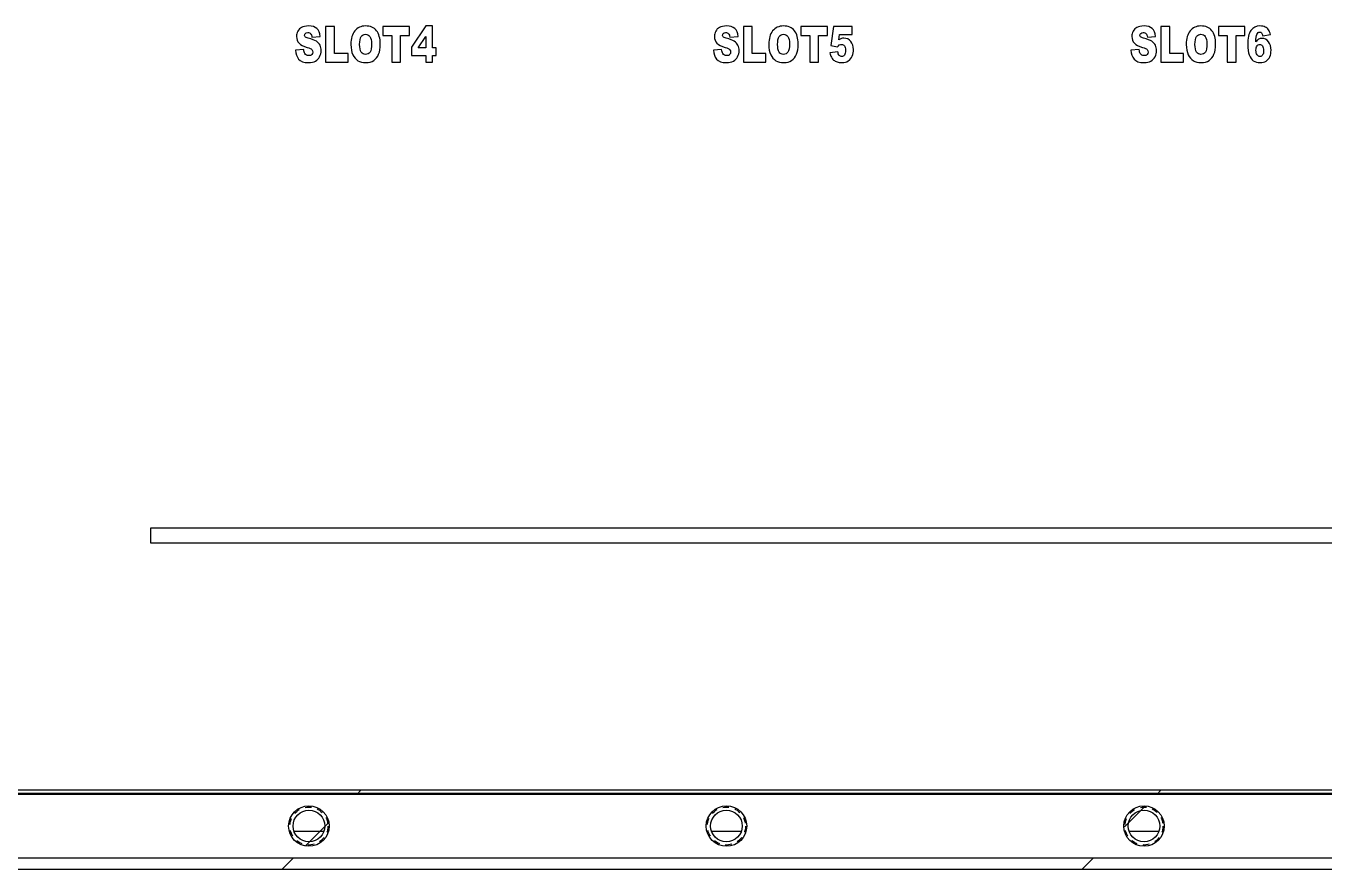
# Model space of a CAD drawing. Header units: inches. Extents: x 18 to 436, y 25 to 155.
# Drawn here: x 128.9 to 231.4, y 25.4 to 92 of the extents above; entities that cross this region are included whole.
import ezdxf

# ---------------------------------------------------------------- set-up
doc = ezdxf.new("R2010")
doc.units = ezdxf.units.IN
doc.header["$LTSCALE"] = 4.84
doc.header["$MEASUREMENT"] = 0
doc.linetypes.add('HIDDEN', pattern=[0.2, 0.1, -0.1])
for name, color, linetype in [('BSMJ712_4_001_DXF_HIDDEN_LINE', 7, 'CONTINUOUS'), ('BSMJ712_4_00DXF_CONTINUOUS_LINE', 7, 'CONTINUOUS'), ('BSMJ712_4_01DXF_CONTINUOUS_LINE', 7, 'CONTINUOUS')]:
    doc.layers.add(name, color=color, linetype=linetype)

msp = doc.modelspace()

# ---------------------------------------------------------------- linework, layer by layer
at = {"layer": 'BSMJ712_4_001_DXF_HIDDEN_LINE', "color": 8, "linetype": 'HIDDEN'}
for centre in [(151.22, 28.84), (184.22, 28.84), (217.22, 28.84)]:
    msp.add_circle(centre, 1.5, dxfattribs=at)
at = {"layer": 'BSMJ712_4_00DXF_CONTINUOUS_LINE', "color": 4, "linetype": 'Continuous'}
for p, q in [((152.54, 91.99), (152.54, 89.19)), ((153.23, 91.99), (152.54, 91.99)), ((153.23, 89.88), (153.23, 91.99)), ((157.07, 91.99), (157.07, 91.3)), ((159.18, 91.99), (157.07, 91.99)), ((159.18, 91.3), (159.18, 91.99)), ((160.46, 92.04), (159.33, 90.36)), ((161, 92.04), (160.46, 92.04)), ((161, 90.32), (161, 92.04)), ((185.57, 91.99), (185.57, 89.19)), ((186.26, 91.99), (185.57, 91.99)), ((186.26, 89.88), (186.26, 91.99)), ((190.1, 91.99), (190.1, 91.3)), ((192.21, 91.99), (190.1, 91.99)), ((192.21, 91.3), (192.21, 91.99)), ((192.67, 91.99), (192.47, 90.49)), ((194.15, 91.99), (192.67, 91.99)), ((193.09, 90.95), (193.15, 91.37)), ((193.15, 91.37), (194.15, 91.37)), ((194.15, 91.37), (194.15, 91.99)), ((218.56, 91.99), (218.56, 89.19)), ((219.25, 91.99), (218.56, 91.99)), ((219.25, 89.88), (219.25, 91.99)), ((223.1, 91.99), (223.1, 91.3)), ((225.2, 91.99), (223.1, 91.99)), ((225.2, 91.3), (225.2, 91.99)), ((226.6, 91.27), (227.21, 91.36)), ((151.46, 91.16), (152.12, 91.21)), ((157.07, 91.3), (157.78, 91.3)), ((157.78, 91.3), (157.78, 89.19)), ((158.47, 89.19), (158.47, 91.3)), ((158.47, 91.3), (159.18, 91.3)), ((159.33, 90.36), (159.33, 89.72)), ((159.86, 90.32), (160.46, 91.2)), ((160.46, 90.32), (159.86, 90.32)), ((160.46, 91.2), (160.46, 90.32)), ((161.28, 90.32), (161, 90.32)), ((161.28, 89.72), (161.28, 90.32)), ((184.49, 91.16), (185.14, 91.21)), ((190.1, 91.3), (190.81, 91.3)), ((190.81, 91.3), (190.81, 89.19)), ((191.5, 89.19), (191.5, 91.3)), ((191.5, 91.3), (192.21, 91.3)), ((192.47, 90.49), (193, 90.39)), ((217.49, 91.16), (218.14, 91.21)), ((223.1, 91.3), (223.8, 91.3)), ((223.8, 91.3), (223.8, 89.19)), ((224.5, 89.19), (224.5, 91.3)), ((224.5, 91.3), (225.2, 91.3)), ((150.82, 90.17), (150.16, 90.12)), ((154.31, 89.88), (153.23, 89.88)), ((154.31, 89.19), (154.31, 89.88)), ((159.33, 89.72), (160.46, 89.72)), ((160.46, 89.72), (160.46, 89.19)), ((161, 89.19), (161, 89.72)), ((161, 89.72), (161.28, 89.72)), ((183.84, 90.17), (183.19, 90.12)), ((187.34, 89.88), (186.26, 89.88)), ((187.34, 89.19), (187.34, 89.88)), ((193.02, 90.01), (192.39, 89.92)), ((216.84, 90.17), (216.18, 90.12)), ((220.33, 89.88), (219.25, 89.88)), ((220.33, 89.19), (220.33, 89.88)), ((152.54, 89.19), (154.31, 89.19)), ((157.78, 89.19), (158.47, 89.19)), ((160.46, 89.19), (161, 89.19)), ((185.57, 89.19), (187.34, 89.19)), ((190.81, 89.19), (191.5, 89.19)), ((218.56, 89.19), (220.33, 89.19)), ((223.8, 89.19), (224.5, 89.19)), ((138.72, 51.19), (138.72, 52.39)), ((138.72, 52.39), (348.72, 52.39)), ((349.22, 51.19), (138.72, 51.19))]:
    msp.add_line(p, q, dxfattribs=at)
at = {"layer": 'BSMJ712_4_00DXF_CONTINUOUS_LINE', "color": 7, "linetype": 'Continuous'}
for p, q in [((20.22, 31.44), (431.22, 31.44)), ((20.52, 31.69), (430.92, 31.69)), ((150.04, 28.44), (152.4, 28.44)), ((183.04, 28.44), (185.4, 28.44)), ((216.04, 28.44), (218.4, 28.44)), ((20.22, 25.44), (431.22, 25.44))]:
    msp.add_line(p, q, dxfattribs=at)
at = {"layer": 'BSMJ712_4_00DXF_CONTINUOUS_LINE', "color": 2, "linetype": 'Continuous'}
for p, q in [((155.01, 31.34), (155.36, 31.69)), ((218.23, 31.34), (218.58, 31.69)), ((215.67, 28.79), (217.22, 30.34)), ((150.94, 27.27), (152.79, 29.13)), ((149.11, 25.44), (150.01, 26.34)), ((212.33, 25.44), (213.23, 26.34))]:
    msp.add_line(p, q, dxfattribs=at)
at = {"layer": 'BSMJ712_4_00DXF_CONTINUOUS_LINE', "color": 7, "linetype": 'Continuous'}
for centre in [(151.22, 28.84), (184.22, 28.84), (217.22, 28.84)]:
    msp.add_circle(centre, 1.25, dxfattribs=at)
for centre, start, end in [((150.21, 30.06), 263.5989, 269.9978), ((152.23, 30.06), 270.0022, 276.4011), ((183.21, 30.06), 263.5989, 269.9978), ((185.23, 30.06), 270.0022, 276.4011), ((216.21, 30.06), 263.5989, 269.9978), ((218.23, 30.06), 270.0022, 276.4011)]:
    msp.add_arc(centre, 1.62, start, end, dxfattribs=at)
at = {"layer": 'BSMJ712_4_00DXF_CONTINUOUS_LINE', "color": 4, "linetype": 'Continuous'}
for points in [[(150.34, 91.63), (150.27, 91.5), (150.24, 91.37), (150.24, 91.22)], [(150.64, 91.93), (150.51, 91.86), (150.41, 91.76), (150.34, 91.63)], [(151.19, 92.04), (150.96, 92.04), (150.78, 92), (150.64, 91.93)], [(150.88, 91.3), (150.88, 91.36), (150.9, 91.41), (150.94, 91.46)], [(150.94, 91.46), (150.98, 91.5), (151.04, 91.52), (151.13, 91.52)], [(151.13, 91.52), (151.22, 91.52), (151.3, 91.49), (151.35, 91.43)], [(151.85, 91.84), (151.7, 91.97), (151.48, 92.04), (151.19, 92.04)], [(151.35, 91.43), (151.41, 91.38), (151.45, 91.29), (151.46, 91.16)], [(152.12, 91.21), (152.09, 91.5), (152, 91.71), (151.85, 91.84)], [(154.84, 91.66), (154.64, 91.4), (154.54, 91.05), (154.54, 90.59)], [(155.7, 92.04), (155.33, 92.04), (155.05, 91.91), (154.84, 91.66)], [(155.36, 91.2), (155.44, 91.32), (155.55, 91.39), (155.69, 91.39)], [(155.69, 91.39), (155.84, 91.39), (155.95, 91.33), (156.04, 91.2)], [(156.56, 91.67), (156.36, 91.92), (156.07, 92.04), (155.7, 92.04)], [(156.86, 90.61), (156.86, 91.07), (156.76, 91.42), (156.56, 91.67)], [(183.37, 91.63), (183.3, 91.5), (183.27, 91.37), (183.27, 91.22)], [(183.67, 91.93), (183.54, 91.86), (183.44, 91.76), (183.37, 91.63)], [(184.22, 92.04), (183.99, 92.04), (183.8, 92), (183.67, 91.93)], [(183.91, 91.3), (183.91, 91.36), (183.93, 91.41), (183.97, 91.46)], [(183.97, 91.46), (184.01, 91.5), (184.07, 91.52), (184.15, 91.52)], [(184.15, 91.52), (184.25, 91.52), (184.33, 91.49), (184.38, 91.43)], [(184.88, 91.84), (184.73, 91.97), (184.51, 92.04), (184.22, 92.04)], [(184.38, 91.43), (184.44, 91.38), (184.47, 91.29), (184.49, 91.16)], [(185.14, 91.21), (185.12, 91.5), (185.03, 91.71), (184.88, 91.84)], [(187.87, 91.66), (187.67, 91.4), (187.57, 91.05), (187.57, 90.59)], [(188.72, 92.04), (188.36, 92.04), (188.08, 91.91), (187.87, 91.66)], [(188.39, 91.2), (188.47, 91.32), (188.58, 91.39), (188.72, 91.39)], [(189.59, 91.67), (189.38, 91.92), (189.1, 92.04), (188.72, 92.04)], [(188.72, 91.39), (188.87, 91.39), (188.98, 91.33), (189.07, 91.2)], [(189.89, 90.61), (189.89, 91.07), (189.79, 91.42), (189.59, 91.67)], [(216.36, 91.63), (216.3, 91.5), (216.26, 91.37), (216.26, 91.22)], [(216.66, 91.93), (216.53, 91.86), (216.43, 91.76), (216.36, 91.63)], [(217.22, 92.04), (216.98, 92.04), (216.8, 92), (216.66, 91.93)], [(216.9, 91.3), (216.9, 91.36), (216.92, 91.41), (216.97, 91.46)], [(216.97, 91.46), (217.01, 91.5), (217.07, 91.52), (217.15, 91.52)], [(217.15, 91.52), (217.24, 91.52), (217.32, 91.49), (217.38, 91.43)], [(217.87, 91.84), (217.72, 91.97), (217.5, 92.04), (217.22, 92.04)], [(217.38, 91.43), (217.43, 91.38), (217.47, 91.29), (217.49, 91.16)], [(218.14, 91.21), (218.11, 91.5), (218.02, 91.71), (217.87, 91.84)], [(220.87, 91.66), (220.66, 91.4), (220.56, 91.05), (220.56, 90.59)], [(221.72, 92.04), (221.35, 92.04), (221.07, 91.91), (220.87, 91.66)], [(221.38, 91.2), (221.46, 91.32), (221.58, 91.39), (221.72, 91.39)], [(222.58, 91.67), (222.38, 91.92), (222.09, 92.04), (221.72, 92.04)], [(221.72, 91.39), (221.86, 91.39), (221.98, 91.33), (222.06, 91.2)], [(222.88, 90.61), (222.88, 91.07), (222.78, 91.42), (222.58, 91.67)], [(225.67, 91.69), (225.5, 91.45), (225.42, 91.08), (225.42, 90.58)], [(226.38, 92.04), (226.08, 92.04), (225.84, 91.92), (225.67, 91.69)], [(226.05, 90.78), (226.07, 91.08), (226.1, 91.28), (226.14, 91.37)], [(226.14, 91.37), (226.19, 91.5), (226.27, 91.56), (226.37, 91.56)], [(226.37, 91.56), (226.43, 91.56), (226.48, 91.54), (226.51, 91.5)], [(226.8, 91.96), (226.7, 92.01), (226.56, 92.04), (226.38, 92.04)], [(226.51, 91.5), (226.55, 91.45), (226.58, 91.38), (226.6, 91.27)], [(227.06, 91.74), (226.99, 91.84), (226.9, 91.91), (226.8, 91.96)], [(227.21, 91.36), (227.18, 91.51), (227.13, 91.64), (227.06, 91.74)], [(150.24, 91.22), (150.24, 91), (150.31, 90.82), (150.44, 90.68)], [(150.44, 90.68), (150.57, 90.54), (150.78, 90.43), (151.09, 90.34)], [(150.93, 91.18), (150.9, 91.21), (150.88, 91.25), (150.88, 91.3)], [(151.16, 91.08), (151.04, 91.11), (150.96, 91.14), (150.93, 91.18)], [(151.09, 90.34), (151.27, 90.29), (151.39, 90.24), (151.44, 90.18)], [(151.81, 90.83), (151.68, 90.91), (151.47, 90.99), (151.16, 91.08)], [(152.1, 90.52), (152.04, 90.64), (151.95, 90.74), (151.81, 90.83)], [(152.19, 90.1), (152.19, 90.26), (152.16, 90.4), (152.1, 90.52)], [(154.54, 90.59), (154.54, 90.26), (154.59, 89.99), (154.69, 89.77)], [(155.23, 90.59), (155.23, 90.87), (155.27, 91.08), (155.36, 91.2)], [(155.36, 89.98), (155.27, 90.1), (155.23, 90.31), (155.23, 90.59)], [(156.04, 91.2), (156.12, 91.08), (156.17, 90.89), (156.17, 90.63)], [(156.17, 90.63), (156.17, 90.31), (156.13, 90.1), (156.05, 89.98)], [(156.73, 89.81), (156.82, 90.02), (156.86, 90.29), (156.86, 90.61)], [(183.27, 91.22), (183.27, 91), (183.33, 90.82), (183.47, 90.68)], [(183.47, 90.68), (183.59, 90.54), (183.81, 90.43), (184.12, 90.34)], [(183.96, 91.18), (183.93, 91.21), (183.91, 91.25), (183.91, 91.3)], [(184.19, 91.08), (184.07, 91.11), (183.99, 91.14), (183.96, 91.18)], [(184.12, 90.34), (184.3, 90.29), (184.42, 90.24), (184.47, 90.18)], [(184.84, 90.83), (184.71, 90.91), (184.5, 90.99), (184.19, 91.08)], [(185.13, 90.52), (185.07, 90.64), (184.97, 90.74), (184.84, 90.83)], [(185.22, 90.1), (185.22, 90.26), (185.19, 90.4), (185.13, 90.52)], [(187.57, 90.59), (187.57, 90.26), (187.62, 89.99), (187.72, 89.77)], [(188.26, 90.59), (188.26, 90.87), (188.3, 91.08), (188.39, 91.2)], [(188.38, 89.98), (188.3, 90.1), (188.26, 90.31), (188.26, 90.59)], [(189.07, 91.2), (189.15, 91.08), (189.2, 90.89), (189.2, 90.63)], [(189.2, 90.63), (189.2, 90.31), (189.15, 90.1), (189.07, 89.98)], [(189.75, 89.81), (189.84, 90.02), (189.89, 90.29), (189.89, 90.61)], [(193, 90.39), (193.05, 90.46), (193.1, 90.51), (193.14, 90.54)], [(193.3, 91.04), (193.23, 91.02), (193.16, 90.99), (193.09, 90.95)], [(193.14, 90.54), (193.2, 90.57), (193.26, 90.59), (193.32, 90.59)], [(193.5, 91.08), (193.43, 91.08), (193.37, 91.06), (193.3, 91.04)], [(193.32, 90.59), (193.41, 90.59), (193.49, 90.55), (193.54, 90.48)], [(194.05, 90.82), (193.91, 90.99), (193.72, 91.08), (193.5, 91.08)], [(193.54, 90.48), (193.6, 90.4), (193.63, 90.28), (193.63, 90.11)], [(194.26, 90.18), (194.26, 90.44), (194.19, 90.65), (194.05, 90.82)], [(216.26, 91.22), (216.26, 91), (216.33, 90.82), (216.46, 90.68)], [(216.46, 90.68), (216.59, 90.54), (216.8, 90.43), (217.11, 90.34)], [(216.95, 91.18), (216.92, 91.21), (216.9, 91.25), (216.9, 91.3)], [(217.19, 91.08), (217.06, 91.11), (216.99, 91.14), (216.95, 91.18)], [(217.11, 90.34), (217.29, 90.29), (217.41, 90.24), (217.46, 90.18)], [(217.84, 90.83), (217.7, 90.91), (217.49, 90.99), (217.19, 91.08)], [(218.12, 90.52), (218.06, 90.64), (217.97, 90.74), (217.84, 90.83)], [(218.21, 90.1), (218.21, 90.26), (218.18, 90.4), (218.12, 90.52)], [(220.56, 90.59), (220.56, 90.26), (220.61, 89.99), (220.71, 89.77)], [(221.25, 90.59), (221.25, 90.87), (221.29, 91.08), (221.38, 91.2)], [(221.38, 89.98), (221.29, 90.1), (221.25, 90.31), (221.25, 90.59)], [(222.06, 91.2), (222.15, 91.08), (222.19, 90.89), (222.19, 90.63)], [(222.19, 90.63), (222.19, 90.31), (222.15, 90.1), (222.07, 89.98)], [(222.75, 89.81), (222.84, 90.02), (222.88, 90.29), (222.88, 90.61)], [(225.42, 90.58), (225.42, 90.23), (225.46, 89.96), (225.54, 89.75)], [(226.28, 90.99), (226.2, 90.95), (226.12, 90.88), (226.05, 90.78)], [(226.07, 90.12), (226.07, 90.27), (226.1, 90.38), (226.16, 90.46)], [(226.16, 90.46), (226.21, 90.54), (226.29, 90.58), (226.37, 90.58)], [(226.55, 91.06), (226.44, 91.06), (226.35, 91.04), (226.28, 90.99)], [(226.37, 90.58), (226.46, 90.58), (226.53, 90.54), (226.59, 90.46)], [(227.05, 90.79), (226.92, 90.97), (226.75, 91.06), (226.55, 91.06)], [(226.59, 90.46), (226.64, 90.37), (226.67, 90.25), (226.67, 90.1)], [(227.26, 90.12), (227.26, 90.39), (227.19, 90.61), (227.05, 90.79)], [(150.16, 90.12), (150.18, 89.84), (150.26, 89.6), (150.41, 89.42)], [(150.41, 89.42), (150.55, 89.24), (150.82, 89.15), (151.2, 89.15)], [(150.9, 89.87), (150.86, 89.93), (150.83, 90.04), (150.82, 90.17)], [(151.21, 89.7), (151.08, 89.7), (150.97, 89.75), (150.9, 89.87)], [(151.2, 89.15), (151.42, 89.15), (151.59, 89.19), (151.74, 89.26)], [(151.44, 89.78), (151.38, 89.72), (151.31, 89.7), (151.21, 89.7)], [(151.44, 90.18), (151.49, 90.12), (151.52, 90.06), (151.52, 89.98)], [(151.52, 89.98), (151.52, 89.91), (151.49, 89.84), (151.44, 89.78)], [(151.74, 89.26), (151.88, 89.34), (151.99, 89.46), (152.07, 89.61)], [(152.07, 89.61), (152.15, 89.76), (152.19, 89.93), (152.19, 90.1)], [(154.69, 89.77), (154.8, 89.56), (154.93, 89.4), (155.09, 89.3)], [(155.09, 89.3), (155.26, 89.2), (155.47, 89.15), (155.72, 89.15)], [(155.7, 89.79), (155.55, 89.79), (155.44, 89.85), (155.36, 89.98)], [(156.05, 89.98), (155.96, 89.85), (155.85, 89.79), (155.7, 89.79)], [(155.72, 89.15), (155.97, 89.15), (156.18, 89.2), (156.34, 89.32)], [(156.34, 89.32), (156.51, 89.44), (156.64, 89.6), (156.73, 89.81)], [(183.19, 90.12), (183.2, 89.84), (183.29, 89.6), (183.44, 89.42)], [(183.44, 89.42), (183.58, 89.24), (183.84, 89.15), (184.23, 89.15)], [(183.93, 89.87), (183.89, 89.93), (183.86, 90.04), (183.84, 90.17)], [(184.24, 89.7), (184.1, 89.7), (184, 89.75), (183.93, 89.87)], [(184.23, 89.15), (184.44, 89.15), (184.62, 89.19), (184.77, 89.26)], [(184.47, 89.78), (184.41, 89.72), (184.34, 89.7), (184.24, 89.7)], [(184.47, 90.18), (184.52, 90.12), (184.55, 90.06), (184.55, 89.98)], [(184.55, 89.98), (184.55, 89.91), (184.52, 89.84), (184.47, 89.78)], [(184.77, 89.26), (184.91, 89.34), (185.02, 89.46), (185.1, 89.61)], [(185.1, 89.61), (185.18, 89.76), (185.22, 89.93), (185.22, 90.1)], [(187.72, 89.77), (187.82, 89.56), (187.96, 89.4), (188.12, 89.3)], [(188.12, 89.3), (188.29, 89.2), (188.5, 89.15), (188.75, 89.15)], [(188.73, 89.79), (188.58, 89.79), (188.47, 89.85), (188.38, 89.98)], [(189.07, 89.98), (188.99, 89.85), (188.88, 89.79), (188.73, 89.79)], [(188.75, 89.15), (189, 89.15), (189.21, 89.2), (189.37, 89.32)], [(189.37, 89.32), (189.54, 89.44), (189.67, 89.6), (189.75, 89.81)], [(192.39, 89.92), (192.42, 89.79), (192.46, 89.68), (192.51, 89.59)], [(192.51, 89.59), (192.55, 89.5), (192.61, 89.42), (192.69, 89.35)], [(192.69, 89.35), (192.76, 89.29), (192.85, 89.23), (192.96, 89.2)], [(193.13, 89.72), (193.07, 89.78), (193.04, 89.88), (193.02, 90.01)], [(193.33, 89.62), (193.25, 89.62), (193.19, 89.65), (193.13, 89.72)], [(193.54, 89.74), (193.49, 89.66), (193.42, 89.62), (193.33, 89.62)], [(193.34, 89.15), (193.54, 89.15), (193.71, 89.19), (193.84, 89.28)], [(193.63, 90.11), (193.63, 89.95), (193.6, 89.82), (193.54, 89.74)], [(193.84, 89.28), (193.97, 89.37), (194.08, 89.49), (194.15, 89.66)], [(194.15, 89.66), (194.22, 89.83), (194.26, 90), (194.26, 90.18)], [(216.18, 90.12), (216.2, 89.84), (216.28, 89.6), (216.43, 89.42)], [(216.43, 89.42), (216.58, 89.24), (216.84, 89.15), (217.22, 89.15)], [(216.92, 89.87), (216.88, 89.93), (216.85, 90.04), (216.84, 90.17)], [(217.23, 89.7), (217.1, 89.7), (217, 89.75), (216.92, 89.87)], [(217.22, 89.15), (217.44, 89.15), (217.62, 89.19), (217.76, 89.26)], [(217.46, 89.78), (217.41, 89.72), (217.33, 89.7), (217.23, 89.7)], [(217.46, 90.18), (217.51, 90.12), (217.54, 90.06), (217.54, 89.98)], [(217.54, 89.98), (217.54, 89.91), (217.51, 89.84), (217.46, 89.78)], [(217.76, 89.26), (217.9, 89.34), (218.01, 89.46), (218.09, 89.61)], [(218.09, 89.61), (218.17, 89.76), (218.21, 89.93), (218.21, 90.1)], [(220.71, 89.77), (220.82, 89.56), (220.95, 89.4), (221.12, 89.3)], [(221.12, 89.3), (221.28, 89.2), (221.49, 89.15), (221.74, 89.15)], [(221.72, 89.79), (221.58, 89.79), (221.46, 89.85), (221.38, 89.98)], [(222.07, 89.98), (221.98, 89.85), (221.87, 89.79), (221.72, 89.79)], [(221.74, 89.15), (221.99, 89.15), (222.2, 89.2), (222.37, 89.32)], [(222.37, 89.32), (222.53, 89.44), (222.66, 89.6), (222.75, 89.81)], [(225.54, 89.75), (225.62, 89.54), (225.73, 89.38), (225.86, 89.29)], [(225.86, 89.29), (226, 89.19), (226.18, 89.15), (226.4, 89.15)], [(226.16, 89.76), (226.1, 89.85), (226.07, 89.96), (226.07, 90.12)], [(226.39, 89.63), (226.3, 89.63), (226.22, 89.67), (226.16, 89.76)], [(226.59, 89.75), (226.54, 89.67), (226.47, 89.63), (226.39, 89.63)], [(226.4, 89.15), (226.59, 89.15), (226.74, 89.19), (226.87, 89.26)], [(226.67, 90.1), (226.67, 89.94), (226.65, 89.82), (226.59, 89.75)], [(226.87, 89.26), (226.99, 89.34), (227.09, 89.46), (227.16, 89.61)], [(227.16, 89.61), (227.23, 89.76), (227.26, 89.93), (227.26, 90.12)], [(192.96, 89.2), (193.06, 89.17), (193.19, 89.15), (193.34, 89.15)]]:
    msp.add_open_spline(points, degree=3, dxfattribs=at)
at = {"layer": 'BSMJ712_4_01DXF_CONTINUOUS_LINE', "color": 7, "linetype": 'Continuous'}
for p, q in [((431.02, 31.34), (20.42, 31.34)), ((20.42, 26.34), (431.02, 26.34))]:
    msp.add_line(p, q, dxfattribs=at)
for centre in [(151.22, 28.84), (184.22, 28.84), (217.22, 28.84)]:
    msp.add_circle(centre, 1.6, dxfattribs=at)

doc.saveas('drawing.dxf')
